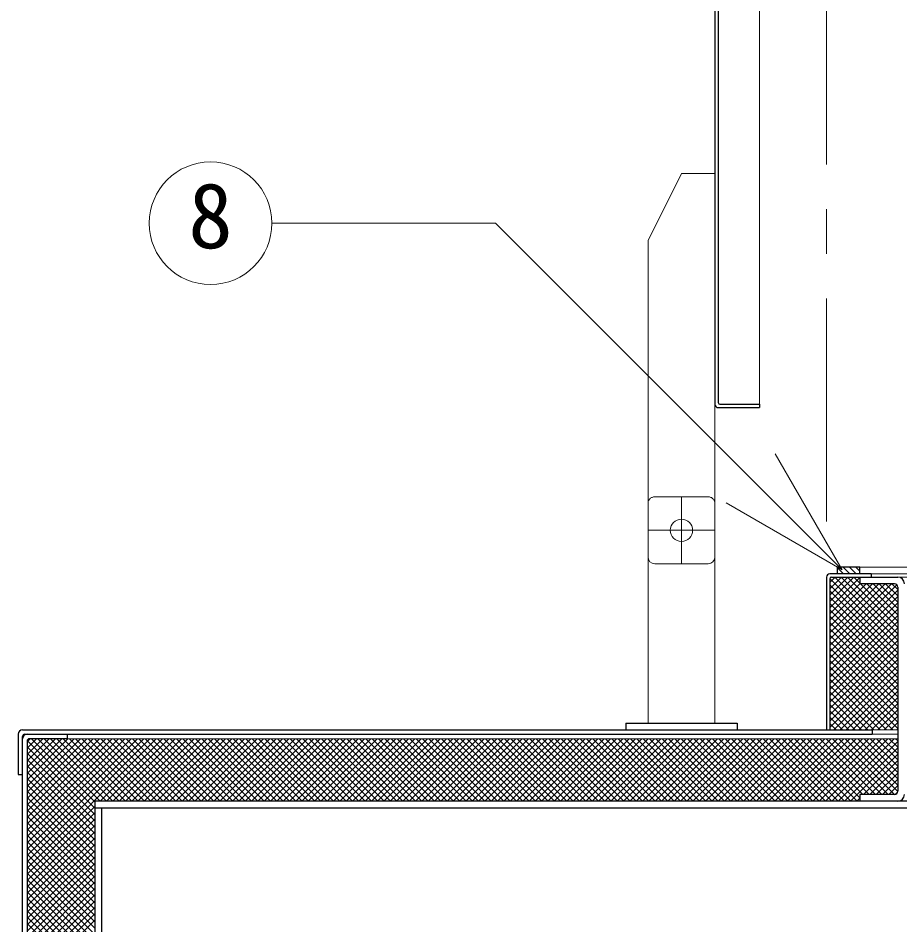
# Model space of a CAD drawing. Units: millimetres at full size, sheet at 1:20; details may follow other scales. Extents: x -4246 to 3854, y -2716 to 2904.
# Drawn here: x -3568.1 to -3172.7, y -498.1 to -91.5 of the extents above; entities that cross this region are included whole.
import ezdxf
from ezdxf.enums import TextEntityAlignment as Align

# ---------------------------------------------------------------- set-up
doc = ezdxf.new("R2010")
doc.units = ezdxf.units.MM
doc.header["$LTSCALE"] = 20
doc.linetypes.add('CHAIN1', pattern=[8, 5, -1, 1, -1])
doc.linetypes.add('DASHED1', pattern=[1.8, 1.2, -0.6])
doc.layers.add('0-0', color=4, linetype='Continuous', lineweight=9)
doc.styles.add('ＭＳ ゴシック', font='')
doc.styles.get('ＭＳ ゴシック').set_extended_font_data('MS Gothic')

msp = doc.modelspace()

# ---------------------------------------------------------------- linework, layer by layer
at = {"layer": '0-0', "linetype": 'CHAIN1'}
for p, q in [((-3205.6, -317.17), (-3205.6, 203.33)), ((-3270.6, -336.17), (-3270.6, -306.17)), ((-3285.6, -321.17), (-3255.6, -321.17))]:
    msp.add_line(p, q, dxfattribs=at)
at = {"layer": '0-0'}
for p, q in [((-3235.6, 172.33), (-3235.6, -264.67)), ((-3285.6, -333.17), (-3285.6, -407.67)), ((-3255.6, -333.17), (-3255.6, -407.67)), ((-3200.6, -338.01), (-3197.94, -340.67)), ((-3198.12, -337.67), (-3195.12, -340.67)), ((-3195.29, -337.67), (-3192.29, -340.67)), ((-3192.46, -337.67), (-3190.6, -339.53)), ((-3190.6, -337.67), (-3013.83, -337.67)), ((-3185.6, -340.67), (-3014.79, -340.67)), ((-3204.1, -353.05), (-3193.23, -342.17)), ((-3204.1, -350.22), (-3196.06, -342.17)), ((-3204.1, -347.39), (-3198.88, -342.17)), ((-3204.1, -344.56), (-3201.71, -342.17)), ((-3204.1, -355.88), (-3190.6, -342.38)), ((-3204.1, -372.85), (-3176.43, -345.17)), ((-3204.1, -370.02), (-3179.26, -345.17)), ((-3204.1, -367.19), (-3182.09, -345.17)), ((-3204.1, -364.36), (-3184.91, -345.17)), ((-3204.1, -361.53), (-3187.74, -345.17)), ((-3204.1, -358.7), (-3190.57, -345.17)), ((-3204.1, -345.57), (-3173.6, -376.07)), ((-3204.1, -375.68), (-3174.04, -345.61)), ((-3204.09, -342.76), (-3173.6, -373.25)), ((-3201.85, -342.17), (-3173.6, -370.42)), ((-3199.02, -342.17), (-3173.6, -367.59)), ((-3196.19, -342.17), (-3173.6, -364.76)), ((-3193.36, -342.17), (-3190.6, -344.93)), ((-3190.36, -345.17), (-3173.6, -361.93)), ((-3187.53, -345.17), (-3173.6, -359.1)), ((-3184.7, -345.17), (-3173.6, -356.27)), ((-3181.88, -345.17), (-3173.6, -353.45)), ((-3179.05, -345.17), (-3173.6, -350.62)), ((-3176.22, -345.17), (-3173.6, -347.79)), ((-3015.26, -342.17), (-3173.6, -342.17)), ((-3204.1, -378.5), (-3173.6, -348)), ((-3204.1, -348.4), (-3173.6, -378.9)), ((-3204.1, -381.33), (-3173.6, -350.83)), ((-3204.1, -351.23), (-3173.6, -381.73)), ((-3204.1, -384.16), (-3173.6, -353.66)), ((-3204.1, -354.06), (-3173.6, -384.56)), ((-3204.1, -386.99), (-3173.6, -356.49)), ((-3204.1, -356.89), (-3173.6, -387.39)), ((-3204.1, -389.82), (-3173.6, -359.32)), ((-3204.1, -359.72), (-3173.6, -390.22)), ((-3204.1, -392.65), (-3173.6, -362.15)), ((-3204.1, -362.54), (-3173.6, -393.04)), ((-3204.1, -395.47), (-3173.6, -364.97)), ((-3204.1, -365.37), (-3173.6, -395.87)), ((-3204.1, -398.3), (-3173.6, -367.8)), ((-3204.1, -368.2), (-3173.6, -398.7)), ((-3204.1, -401.13), (-3173.6, -370.63)), ((-3204.1, -371.03), (-3173.6, -401.53)), ((-3204.1, -403.96), (-3173.6, -373.46)), ((-3204.1, -373.86), (-3173.6, -404.36)), ((-3204.1, -406.79), (-3173.6, -376.29)), ((-3204.1, -376.69), (-3173.6, -407.19)), ((-3204.1, -409.62), (-3173.6, -379.12)), ((-3204.1, -379.51), (-3173.6, -410.01)), ((-3202.33, -410.67), (-3173.6, -381.94)), ((-3204.1, -382.34), (-3175.77, -410.67)), ((-3204.1, -385.17), (-3178.6, -410.67)), ((-3199.5, -410.67), (-3173.6, -384.77)), ((-3204.1, -388), (-3181.43, -410.67)), ((-3196.67, -410.67), (-3173.6, -387.6)), ((-3204.1, -390.83), (-3184.26, -410.67)), ((-3204.1, -393.66), (-3187.09, -410.67)), ((-3193.85, -410.67), (-3173.6, -390.43)), ((-3191.02, -410.67), (-3173.6, -393.26)), ((-3204.1, -396.49), (-3189.91, -410.67)), ((-3188.19, -410.67), (-3173.6, -396.09)), ((-3204.1, -399.31), (-3192.74, -410.67)), ((-3204.1, -402.14), (-3195.57, -410.67)), ((-3185.36, -410.67), (-3173.6, -398.92)), ((-3182.53, -410.67), (-3173.6, -401.74)), ((-3204.1, -404.97), (-3198.4, -410.67)), ((-3179.7, -410.67), (-3173.6, -404.57)), ((-3204.1, -407.8), (-3201.23, -410.67)), ((-3204.1, -410.63), (-3204.06, -410.67)), ((-3185.1, -410.67), (-3173.6, -410.67)), ((-3176.88, -410.67), (-3173.6, -407.4)), ((-3174.05, -410.67), (-3173.6, -410.23)), ((-3564.1, -472.63), (-3506.14, -414.67)), ((-3564.1, -469.8), (-3508.97, -414.67)), ((-3564.1, -466.97), (-3511.8, -414.67)), ((-3564.1, -464.15), (-3514.63, -414.67)), ((-3564.1, -461.32), (-3517.46, -414.67)), ((-3564.1, -458.49), (-3520.29, -414.67)), ((-3564.1, -455.66), (-3523.11, -414.67)), ((-3564.1, -452.83), (-3525.94, -414.67)), ((-3564.1, -450), (-3528.77, -414.67)), ((-3564.1, -447.18), (-3531.6, -414.67)), ((-3564.1, -444.35), (-3534.43, -414.67)), ((-3564.1, -441.52), (-3537.26, -414.67)), ((-3564.1, -438.69), (-3540.09, -414.67)), ((-3564.1, -435.86), (-3542.91, -414.67)), ((-3564.1, -433.03), (-3545.74, -414.67)), ((-3564.1, -430.21), (-3548.57, -414.67)), ((-3564.1, -427.38), (-3551.4, -414.67)), ((-3564.1, -424.55), (-3554.23, -414.67)), ((-3564.1, -421.72), (-3557.06, -414.67)), ((-3564.1, -418.89), (-3559.88, -414.67)), ((-3564.1, -416.06), (-3562.71, -414.67)), ((-3562.1, -414.67), (-3533.6, -443.17)), ((-3559.27, -414.67), (-3531.27, -442.67)), ((-3556.44, -414.67), (-3528.44, -442.67)), ((-3553.61, -414.67), (-3525.61, -442.67)), ((-3550.78, -414.67), (-3522.78, -442.67)), ((-3547.95, -414.67), (-3519.95, -442.67)), ((-3173.6, -414.67), (-3546.1, -414.67)), ((-3545.12, -414.67), (-3517.12, -442.67)), ((-3542.3, -414.67), (-3514.3, -442.67)), ((-3539.47, -414.67), (-3511.47, -442.67)), ((-3536.64, -414.67), (-3508.64, -442.67)), ((-3533.81, -414.67), (-3505.81, -442.67)), ((-3531.32, -442.67), (-3503.32, -414.67)), ((-3530.98, -414.67), (-3502.98, -442.67)), ((-3528.49, -442.67), (-3500.49, -414.67)), ((-3528.15, -414.67), (-3500.15, -442.67)), ((-3525.66, -442.67), (-3497.66, -414.67)), ((-3525.33, -414.67), (-3497.33, -442.67)), ((-3522.83, -442.67), (-3494.83, -414.67)), ((-3522.5, -414.67), (-3494.5, -442.67)), ((-3520, -442.67), (-3492, -414.67)), ((-3519.67, -414.67), (-3491.67, -442.67)), ((-3517.17, -442.67), (-3489.17, -414.67)), ((-3516.84, -414.67), (-3488.84, -442.67)), ((-3514.35, -442.67), (-3486.35, -414.67)), ((-3514.01, -414.67), (-3486.01, -442.67)), ((-3511.52, -442.67), (-3483.52, -414.67)), ((-3511.18, -414.67), (-3483.18, -442.67)), ((-3508.69, -442.67), (-3480.69, -414.67)), ((-3508.36, -414.67), (-3480.36, -442.67)), ((-3505.86, -442.67), (-3477.86, -414.67)), ((-3505.53, -414.67), (-3477.53, -442.67)), ((-3503.03, -442.67), (-3475.03, -414.67)), ((-3502.7, -414.67), (-3474.7, -442.67)), ((-3500.2, -442.67), (-3472.2, -414.67)), ((-3499.87, -414.67), (-3471.87, -442.67)), ((-3497.37, -442.67), (-3469.37, -414.67)), ((-3497.04, -414.67), (-3469.04, -442.67)), ((-3494.55, -442.67), (-3466.55, -414.67)), ((-3494.21, -414.67), (-3466.21, -442.67)), ((-3491.72, -442.67), (-3463.72, -414.67)), ((-3491.38, -414.67), (-3463.38, -442.67)), ((-3488.89, -442.67), (-3460.89, -414.67)), ((-3488.56, -414.67), (-3460.56, -442.67)), ((-3486.06, -442.67), (-3458.06, -414.67)), ((-3485.73, -414.67), (-3457.73, -442.67)), ((-3483.23, -442.67), (-3455.23, -414.67)), ((-3482.9, -414.67), (-3454.9, -442.67)), ((-3480.4, -442.67), (-3452.4, -414.67)), ((-3480.07, -414.67), (-3452.07, -442.67)), ((-3477.58, -442.67), (-3449.58, -414.67)), ((-3477.24, -414.67), (-3449.24, -442.67)), ((-3474.75, -442.67), (-3446.75, -414.67)), ((-3474.41, -414.67), (-3446.41, -442.67)), ((-3471.92, -442.67), (-3443.92, -414.67)), ((-3471.59, -414.67), (-3443.59, -442.67)), ((-3469.09, -442.67), (-3441.09, -414.67)), ((-3468.76, -414.67), (-3440.76, -442.67)), ((-3466.26, -442.67), (-3438.26, -414.67)), ((-3465.93, -414.67), (-3437.93, -442.67)), ((-3463.43, -442.67), (-3435.43, -414.67)), ((-3463.1, -414.67), (-3435.1, -442.67)), ((-3460.61, -442.67), (-3432.61, -414.67)), ((-3460.27, -414.67), (-3432.27, -442.67)), ((-3457.78, -442.67), (-3429.78, -414.67)), ((-3457.44, -414.67), (-3429.44, -442.67)), ((-3454.95, -442.67), (-3426.95, -414.67)), ((-3454.61, -414.67), (-3426.61, -442.67)), ((-3452.12, -442.67), (-3424.12, -414.67)), ((-3451.79, -414.67), (-3423.79, -442.67)), ((-3449.29, -442.67), (-3421.29, -414.67)), ((-3448.96, -414.67), (-3420.96, -442.67)), ((-3446.46, -442.67), (-3418.46, -414.67)), ((-3446.13, -414.67), (-3418.13, -442.67)), ((-3443.63, -442.67), (-3415.63, -414.67)), ((-3443.3, -414.67), (-3415.3, -442.67)), ((-3440.81, -442.67), (-3412.81, -414.67)), ((-3440.47, -414.67), (-3412.47, -442.67)), ((-3437.98, -442.67), (-3409.98, -414.67)), ((-3437.64, -414.67), (-3409.64, -442.67)), ((-3435.15, -442.67), (-3407.15, -414.67)), ((-3434.82, -414.67), (-3406.82, -442.67)), ((-3432.32, -442.67), (-3404.32, -414.67)), ((-3431.99, -414.67), (-3403.99, -442.67)), ((-3429.49, -442.67), (-3401.49, -414.67)), ((-3429.16, -414.67), (-3401.16, -442.67)), ((-3426.66, -442.67), (-3398.66, -414.67)), ((-3426.33, -414.67), (-3398.33, -442.67)), ((-3423.84, -442.67), (-3395.84, -414.67)), ((-3423.5, -414.67), (-3395.5, -442.67)), ((-3421.01, -442.67), (-3393.01, -414.67)), ((-3420.67, -414.67), (-3392.67, -442.67)), ((-3418.18, -442.67), (-3390.18, -414.67)), ((-3417.85, -414.67), (-3389.85, -442.67)), ((-3415.35, -442.67), (-3387.35, -414.67)), ((-3415.02, -414.67), (-3387.02, -442.67)), ((-3412.52, -442.67), (-3384.52, -414.67)), ((-3412.19, -414.67), (-3384.19, -442.67)), ((-3409.69, -442.67), (-3381.69, -414.67)), ((-3409.36, -414.67), (-3381.36, -442.67)), ((-3406.86, -442.67), (-3378.86, -414.67)), ((-3406.53, -414.67), (-3378.53, -442.67)), ((-3404.04, -442.67), (-3376.04, -414.67)), ((-3403.7, -414.67), (-3375.7, -442.67)), ((-3401.21, -442.67), (-3373.21, -414.67)), ((-3400.87, -414.67), (-3372.87, -442.67)), ((-3398.38, -442.67), (-3370.38, -414.67)), ((-3398.05, -414.67), (-3370.05, -442.67)), ((-3395.55, -442.67), (-3367.55, -414.67)), ((-3395.22, -414.67), (-3367.22, -442.67)), ((-3392.72, -442.67), (-3364.72, -414.67)), ((-3392.39, -414.67), (-3364.39, -442.67)), ((-3389.89, -442.67), (-3361.89, -414.67)), ((-3389.56, -414.67), (-3361.56, -442.67)), ((-3387.07, -442.67), (-3359.07, -414.67)), ((-3386.73, -414.67), (-3358.73, -442.67)), ((-3384.24, -442.67), (-3356.24, -414.67)), ((-3383.9, -414.67), (-3355.9, -442.67)), ((-3381.41, -442.67), (-3353.41, -414.67)), ((-3381.08, -414.67), (-3353.08, -442.67)), ((-3378.58, -442.67), (-3350.58, -414.67)), ((-3378.25, -414.67), (-3350.25, -442.67)), ((-3375.75, -442.67), (-3347.75, -414.67)), ((-3375.42, -414.67), (-3347.42, -442.67)), ((-3372.92, -442.67), (-3344.92, -414.67)), ((-3372.59, -414.67), (-3344.59, -442.67)), ((-3370.1, -442.67), (-3342.1, -414.67)), ((-3369.76, -414.67), (-3341.76, -442.67)), ((-3367.27, -442.67), (-3339.27, -414.67)), ((-3366.93, -414.67), (-3338.93, -442.67)), ((-3364.44, -442.67), (-3336.44, -414.67)), ((-3364.11, -414.67), (-3336.11, -442.67)), ((-3361.61, -442.67), (-3333.61, -414.67)), ((-3361.28, -414.67), (-3333.28, -442.67)), ((-3358.78, -442.67), (-3330.78, -414.67)), ((-3358.45, -414.67), (-3330.45, -442.67)), ((-3355.95, -442.67), (-3327.95, -414.67)), ((-3355.62, -414.67), (-3327.62, -442.67)), ((-3353.12, -442.67), (-3325.12, -414.67)), ((-3352.79, -414.67), (-3324.79, -442.67)), ((-3350.3, -442.67), (-3322.3, -414.67)), ((-3349.96, -414.67), (-3321.96, -442.67)), ((-3347.47, -442.67), (-3319.47, -414.67)), ((-3347.13, -414.67), (-3319.13, -442.67)), ((-3344.64, -442.67), (-3316.64, -414.67)), ((-3344.31, -414.67), (-3316.31, -442.67)), ((-3341.81, -442.67), (-3313.81, -414.67)), ((-3341.48, -414.67), (-3313.48, -442.67)), ((-3338.98, -442.67), (-3310.98, -414.67)), ((-3338.65, -414.67), (-3310.65, -442.67)), ((-3336.15, -442.67), (-3308.15, -414.67)), ((-3335.82, -414.67), (-3307.82, -442.67)), ((-3333.33, -442.67), (-3305.33, -414.67)), ((-3332.99, -414.67), (-3304.99, -442.67)), ((-3330.5, -442.67), (-3302.5, -414.67)), ((-3330.16, -414.67), (-3302.16, -442.67)), ((-3327.67, -442.67), (-3299.67, -414.67)), ((-3327.34, -414.67), (-3299.34, -442.67)), ((-3324.84, -442.67), (-3296.84, -414.67)), ((-3324.51, -414.67), (-3296.51, -442.67)), ((-3322.01, -442.67), (-3294.01, -414.67)), ((-3321.68, -414.67), (-3293.68, -442.67)), ((-3319.18, -442.67), (-3291.18, -414.67)), ((-3318.85, -414.67), (-3290.85, -442.67)), ((-3316.36, -442.67), (-3288.36, -414.67)), ((-3316.02, -414.67), (-3288.02, -442.67)), ((-3313.53, -442.67), (-3285.53, -414.67)), ((-3313.19, -414.67), (-3285.19, -442.67)), ((-3310.7, -442.67), (-3282.7, -414.67)), ((-3310.37, -414.67), (-3282.37, -442.67)), ((-3307.87, -442.67), (-3279.87, -414.67)), ((-3307.54, -414.67), (-3279.54, -442.67)), ((-3305.04, -442.67), (-3277.04, -414.67)), ((-3304.71, -414.67), (-3276.71, -442.67)), ((-3302.21, -442.67), (-3274.21, -414.67)), ((-3301.88, -414.67), (-3273.88, -442.67)), ((-3299.38, -442.67), (-3271.38, -414.67)), ((-3299.05, -414.67), (-3271.05, -442.67)), ((-3296.56, -442.67), (-3268.56, -414.67)), ((-3296.22, -414.67), (-3268.22, -442.67)), ((-3293.73, -442.67), (-3265.73, -414.67)), ((-3293.39, -414.67), (-3265.39, -442.67)), ((-3290.9, -442.67), (-3262.9, -414.67)), ((-3290.57, -414.67), (-3262.57, -442.67)), ((-3288.07, -442.67), (-3260.07, -414.67)), ((-3287.74, -414.67), (-3259.74, -442.67)), ((-3285.24, -442.67), (-3257.24, -414.67)), ((-3284.91, -414.67), (-3256.91, -442.67)), ((-3282.41, -442.67), (-3254.41, -414.67)), ((-3282.08, -414.67), (-3254.08, -442.67)), ((-3279.59, -442.67), (-3251.59, -414.67)), ((-3279.25, -414.67), (-3251.25, -442.67)), ((-3276.76, -442.67), (-3248.76, -414.67)), ((-3276.42, -414.67), (-3248.42, -442.67)), ((-3273.93, -442.67), (-3245.93, -414.67)), ((-3273.6, -414.67), (-3245.6, -442.67)), ((-3271.1, -442.67), (-3243.1, -414.67)), ((-3270.77, -414.67), (-3242.77, -442.67)), ((-3268.27, -442.67), (-3240.27, -414.67)), ((-3267.94, -414.67), (-3239.94, -442.67)), ((-3265.44, -442.67), (-3237.44, -414.67)), ((-3265.11, -414.67), (-3237.11, -442.67)), ((-3262.62, -442.67), (-3234.62, -414.67)), ((-3262.28, -414.67), (-3234.28, -442.67)), ((-3259.79, -442.67), (-3231.79, -414.67)), ((-3259.45, -414.67), (-3231.45, -442.67)), ((-3256.96, -442.67), (-3228.96, -414.67)), ((-3256.63, -414.67), (-3228.63, -442.67)), ((-3254.13, -442.67), (-3226.13, -414.67)), ((-3253.8, -414.67), (-3225.8, -442.67)), ((-3251.3, -442.67), (-3223.3, -414.67)), ((-3250.97, -414.67), (-3222.97, -442.67)), ((-3248.47, -442.67), (-3220.47, -414.67)), ((-3248.14, -414.67), (-3220.14, -442.67)), ((-3245.64, -442.67), (-3217.64, -414.67)), ((-3245.31, -414.67), (-3217.31, -442.67)), ((-3242.82, -442.67), (-3214.82, -414.67)), ((-3242.48, -414.67), (-3214.48, -442.67)), ((-3239.99, -442.67), (-3211.99, -414.67)), ((-3239.65, -414.67), (-3211.65, -442.67)), ((-3237.16, -442.67), (-3209.16, -414.67)), ((-3236.83, -414.67), (-3208.83, -442.67)), ((-3234.33, -442.67), (-3206.33, -414.67)), ((-3234, -414.67), (-3206, -442.67)), ((-3231.5, -442.67), (-3203.5, -414.67)), ((-3231.17, -414.67), (-3203.17, -442.67)), ((-3228.67, -442.67), (-3200.67, -414.67)), ((-3228.34, -414.67), (-3200.34, -442.67)), ((-3225.85, -442.67), (-3197.85, -414.67)), ((-3225.51, -414.67), (-3197.51, -442.67)), ((-3223.02, -442.67), (-3195.02, -414.67)), ((-3222.68, -414.67), (-3194.68, -442.67)), ((-3220.19, -442.67), (-3192.19, -414.67)), ((-3219.86, -414.67), (-3191.86, -442.67)), ((-3217.36, -442.67), (-3189.36, -414.67)), ((-3217.03, -414.67), (-3190.6, -441.1)), ((-3214.53, -442.67), (-3186.53, -414.67)), ((-3214.2, -414.67), (-3189.2, -439.67)), ((-3211.7, -442.67), (-3183.7, -414.67)), ((-3211.37, -414.67), (-3186.37, -439.67)), ((-3208.88, -442.67), (-3180.88, -414.67)), ((-3208.54, -414.67), (-3183.54, -439.67)), ((-3206.05, -442.67), (-3178.05, -414.67)), ((-3205.71, -414.67), (-3180.71, -439.67)), ((-3203.22, -442.67), (-3175.22, -414.67)), ((-3202.88, -414.67), (-3177.88, -439.67)), ((-3200.06, -414.67), (-3175.06, -439.67)), ((-3197.23, -414.67), (-3173.61, -438.29)), ((-3194.4, -414.67), (-3173.6, -435.47)), ((-3191.57, -414.67), (-3173.6, -432.64)), ((-3188.74, -414.67), (-3173.6, -429.81)), ((-3185.91, -414.67), (-3173.6, -426.99)), ((-3173.6, -412.67), (-3185.1, -412.67)), ((-3183.09, -414.67), (-3173.6, -424.16)), ((-3180.26, -414.67), (-3173.6, -421.33)), ((-3177.43, -414.67), (-3173.6, -418.5)), ((-3174.6, -414.67), (-3173.6, -415.67)), ((-3564.1, -418.32), (-3533.6, -448.82)), ((-3564.09, -415.51), (-3533.6, -445.99)), ((-3200.39, -442.67), (-3173.6, -415.89)), ((-3197.56, -442.67), (-3173.6, -418.71)), ((-3564.1, -421.15), (-3533.6, -451.65)), ((-3194.73, -442.67), (-3173.6, -421.54)), ((-3564.1, -423.98), (-3533.6, -454.48)), ((-3564.1, -426.81), (-3533.6, -457.31)), ((-3188.9, -439.67), (-3173.6, -424.37)), ((-3564.1, -429.64), (-3533.6, -460.14)), ((-3186.08, -439.67), (-3173.6, -427.2)), ((-3183.25, -439.67), (-3173.6, -430.03)), ((-3564.1, -432.46), (-3533.6, -462.96)), ((-3180.42, -439.67), (-3173.6, -432.86)), ((-3564.1, -435.29), (-3533.6, -465.79)), ((-3564.1, -438.12), (-3533.6, -468.62)), ((-3177.59, -439.67), (-3173.6, -435.69)), ((-3174.71, -439.62), (-3173.65, -438.57)), ((-3564.1, -440.95), (-3533.6, -471.45)), ((-3191.9, -442.67), (-3190.6, -441.37)), ((-3564.1, -443.78), (-3533.6, -474.28)), ((-3564.1, -475.46), (-3533.6, -444.96)), ((-3564.1, -446.61), (-3533.6, -477.11)), ((-3564.1, -478.29), (-3533.6, -447.79)), ((-3564.1, -449.44), (-3533.6, -479.94)), ((-3564.1, -481.12), (-3533.6, -450.62)), ((-3564.1, -452.26), (-3533.6, -482.76)), ((-3564.1, -483.95), (-3533.6, -453.45)), ((-3564.1, -455.09), (-3533.6, -485.59)), ((-3564.1, -486.77), (-3533.6, -456.27)), ((-3564.1, -457.92), (-3533.6, -488.42)), ((-3564.1, -489.6), (-3533.6, -459.1)), ((-3564.1, -460.75), (-3533.6, -491.25)), ((-3564.1, -492.43), (-3533.6, -461.93)), ((-3564.1, -463.58), (-3533.6, -494.08)), ((-3564.1, -495.26), (-3533.6, -464.76)), ((-3564.1, -466.41), (-3533.6, -496.91)), ((-3564.1, -498.09), (-3533.6, -467.59)), ((-3564.1, -469.23), (-3533.6, -499.73)), ((-3564.1, -500.92), (-3533.6, -470.42)), ((-3564.1, -472.06), (-3533.6, -502.56)), ((-3564.1, -503.74), (-3533.6, -473.24)), ((-3564.1, -474.89), (-3533.6, -505.39)), ((-3564.1, -506.57), (-3533.6, -476.07)), ((-3564.1, -477.72), (-3533.6, -508.22)), ((-3564.1, -509.4), (-3533.6, -478.9)), ((-3564.1, -480.55), (-3533.6, -511.05)), ((-3564.1, -512.23), (-3533.6, -481.73)), ((-3564.1, -483.38), (-3533.6, -513.88)), ((-3564.1, -515.06), (-3533.6, -484.56)), ((-3564.1, -486.21), (-3533.6, -516.71)), ((-3564.1, -517.89), (-3533.6, -487.39)), ((-3564.1, -489.03), (-3533.6, -519.53)), ((-3564.1, -520.71), (-3533.6, -490.21)), ((-3564.1, -491.86), (-3533.6, -522.36)), ((-3564.1, -523.54), (-3533.6, -493.04)), ((-3564.1, -494.69), (-3533.6, -525.19)), ((-3564.1, -526.37), (-3533.6, -495.87)), ((-3564.1, -497.52), (-3533.6, -528.02))]:
    msp.add_line(p, q, dxfattribs=at)
at = {"layer": '0-0', "color": 5, "lineweight": 25}
for p, q in [((-3255.6, 150.83), (-3255.6, -264.67)), ((-3254.1, -266.17), (-3235.6, -266.17)), ((-3253.35, -264.67), (-3235.6, -264.67)), ((-3235.6, -264.67), (-3235.6, -266.17)), ((-3185.6, -340.67), (-3204.1, -340.67)), ((-3190.6, -337.67), (-3200.6, -337.67)), ((-3200.6, -340.67), (-3200.6, -337.67)), ((-3190.6, -340.67), (-3190.6, -337.67)), ((-3185.6, -340.67), (-3185.6, -342.17)), ((-3205.6, -342.17), (-3205.6, -410.67)), ((-3204.1, -342.92), (-3204.1, -410.67)), ((-3203.35, -342.17), (-3173.6, -342.17)), ((-3190.6, -342.17), (-3190.6, -345.17)), ((-3175.1, -345.17), (-3190.6, -345.17)), ((-3173.6, -346.67), (-3173.6, -438.17)), ((-3566.1, -410.67), (-3185.1, -410.67)), ((-3295.6, -407.67), (-3245.6, -407.67)), ((-3295.6, -407.67), (-3295.6, -410.67)), ((-3245.6, -407.67), (-3245.6, -410.67)), ((-3185.1, -410.67), (-3185.1, -412.67)), ((-3568.1, -412.67), (-3568.1, -430.67)), ((-3566.1, -1711.17), (-3566.1, -413.67)), ((-3565.1, -412.67), (-3185.1, -412.67)), ((-3546.1, -414.67), (-3563.1, -414.67)), ((-3546.1, -412.67), (-3546.1, -414.67)), ((-3564.1, -415.67), (-3564.1, -859.69)), ((-3568.1, -430.67), (-3566.1, -430.67)), ((-3057.95, -442.67), (-3533.6, -442.67)), ((-3533.6, -852.07), (-3533.6, -442.67)), ((-3190.6, -439.67), (-3190.6, -442.67)), ((-3175.1, -439.67), (-3190.6, -439.67)), ((-3533.6, -445.67), (-3165.1, -445.67)), ((-3530.6, -851.28), (-3530.6, -445.67))]:
    msp.add_line(p, q, dxfattribs=at)
at = {"layer": '0-0', "color": 7, "lineweight": 18}
for p, q in [((-3270.6, -161.17), (-3285.6, -191.17)), ((-3270.6, -161.17), (-3255.6, -161.17)), ((-3354.03, -183.48), (-3454.31, -183.48)), ((-3198.59, -338.92), (-3354.03, -183.48)), ((-3285.6, -333.17), (-3285.6, -191.17)), ((-3255.6, -333.17), (-3255.6, -264.67)), ((-3198.59, -338.92), (-3228.59, -286.96)), ((-3198.59, -338.92), (-3250.55, -308.92)), ((-3258.6, -336.17), (-3282.6, -336.17))]:
    msp.add_line(p, q, dxfattribs=at)
at = {"layer": '0-0', "linetype": 'DASHED1'}
msp.add_line((-3282.6, -306.17), (-3258.6, -306.17), dxfattribs=at)
at = {"layer": '0-0', "color": 5, "lineweight": 25}
msp.add_lwpolyline([(-3255.6, 150.83), (-3254.1, 150.83), (-3254.1, -263.92)], dxfattribs=at)
at = {"layer": '0-0', "color": 7, "lineweight": 18}
for centre, radius in [((-3481.81, -183.48), 27.5), ((-3270.6, -321.17), 5)]:
    msp.add_circle(centre, radius, dxfattribs=at)
at = {"layer": '0-0', "color": 5, "lineweight": 25}
for centre, radius, start, end in [((-3253.35, -263.92), 0.75, 180, 270), ((-3254.1, -264.67), 1.5, 180, 270), ((-3204.1, -342.17), 1.5, 90, 180), ((-3203.35, -342.92), 0.75, 90, 180), ((-3175.1, -346.67), 1.5, 0, 90), ((-3173.6, -345.17), 3, 0, 90), ((-3566.1, -412.67), 2, 90, 180), ((-3565.1, -413.67), 1, 90, 180), ((-3564.1, -414.67), 2, 90, 180), ((-3563.1, -415.67), 1, 90, 180), ((-3175.1, -438.17), 1.5, 270, 0), ((-3173.6, -439.67), 3, 270, 0)]:
    msp.add_arc(centre, radius, start, end, dxfattribs=at)
at = {"layer": '0-0', "linetype": 'DASHED1'}
for centre, start, end in [((-3282.6, -309.17), 90, 180), ((-3258.6, -309.17), 0, 90)]:
    msp.add_arc(centre, 3, start, end, dxfattribs=at)
at = {"layer": '0-0', "color": 7, "lineweight": 18}
for centre, start, end in [((-3282.6, -333.17), 180, 270), ((-3258.6, -333.17), 270, 0)]:
    msp.add_arc(centre, 3, start, end, dxfattribs=at)

# ---------------------------------------------------------------- texts
at = {"layer": '0-0', "color": 7, "style": 'ＭＳ ゴシック'}
msp.add_text('8', height=29.33, dxfattribs=at).set_placement((-3491.81, -203.48), align=Align.BOTTOM_LEFT)

doc.saveas('drawing.dxf')
